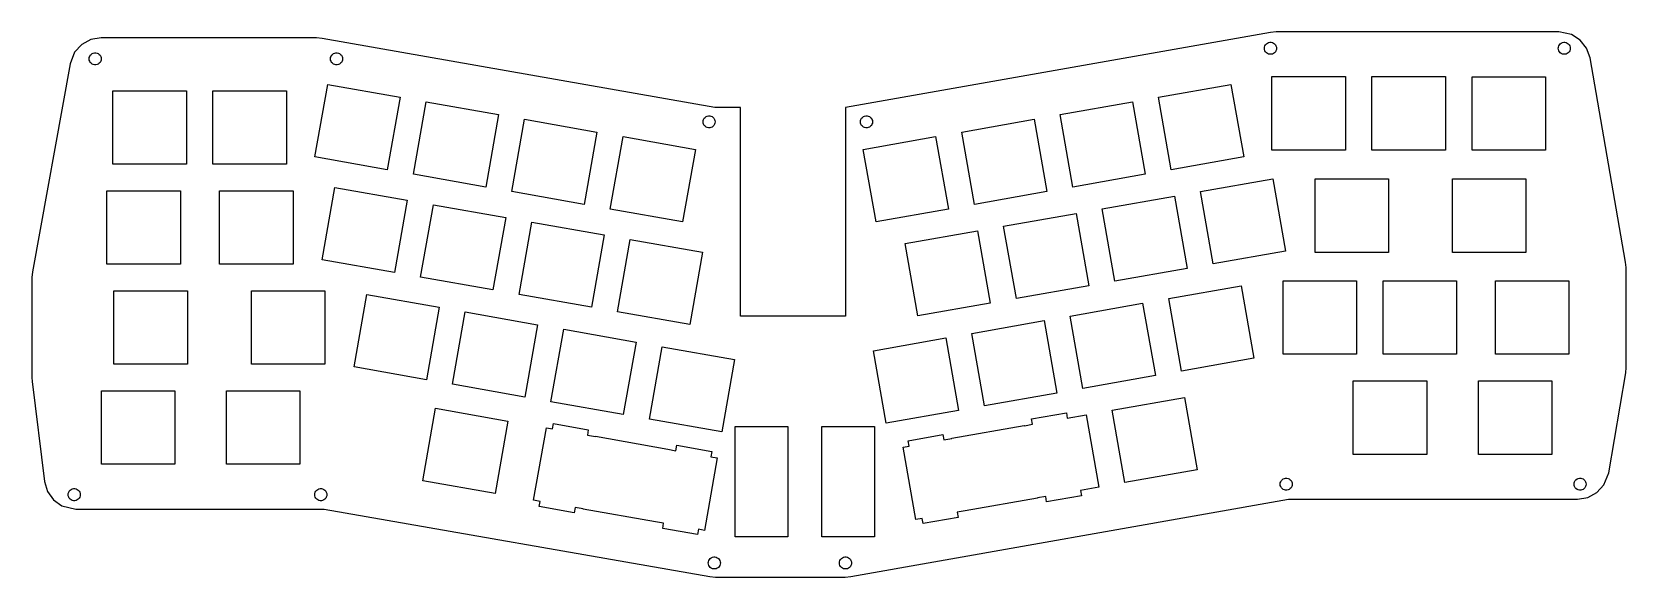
# Model space of a CAD drawing. Header units: metres. Extents: x -6 to 298, y -114 to -10.
import ezdxf

# ---------------------------------------------------------------- set-up
doc = ezdxf.new("R2010")
doc.units = ezdxf.units.M

msp = doc.modelspace()

# ---------------------------------------------------------------- linework, layer by layer
for p, q in [((5.16411, -11.3427), (3.42703, -12.2827)), ((7.1123, -11.0176), (5.16411, -11.3427)), ((48.1963, -11.0176), (7.1123, -11.0176)), ((49.2367, -11.1085), (48.1963, -11.0176)), ((124.095, -24.2891), (49.2367, -11.1085)), ((230.032, -9.96648), (149, -24.2807)), ((229.07, -12.324), (229.23, -12.1454)), ((229.23, -12.1454), (229.425, -12.0041)), ((229.425, -12.0041), (229.645, -11.9063)), ((229.645, -11.9063), (229.88, -11.8563)), ((229.88, -11.8563), (230.12, -11.8563)), ((231.076, -9.875), (230.032, -9.96648)), ((230.12, -11.8563), (230.355, -11.9063)), ((230.355, -11.9063), (230.575, -12.0041)), ((230.575, -12.0041), (230.769, -12.1454)), ((230.769, -12.1454), (230.93, -12.324)), ((284.988, -9.875), (231.076, -9.875)), ((287.356, -10.3619), (284.988, -9.875)), ((285.07, -12.324), (285.23, -12.1454)), ((285.23, -12.1454), (285.425, -12.0041)), ((285.425, -12.0041), (285.645, -11.9063)), ((285.645, -11.9063), (285.88, -11.8563)), ((285.88, -11.8563), (286.12, -11.8563)), ((286.12, -11.8563), (286.355, -11.9063)), ((286.355, -11.9063), (286.575, -12.0041)), ((286.575, -12.0041), (286.769, -12.1454)), ((286.769, -12.1454), (286.93, -12.324)), ((289.018, -11.4294), (287.356, -10.3619)), ((290.243, -12.9786), (289.018, -11.4294)), ((2.08931, -13.7359), (1.20834, -15.9484)), ((3.42703, -12.2827), (2.08931, -13.7359)), ((4.84999, -15), (4.87512, -14.7609)), ((4.87512, -15.2391), (4.84999, -15)), ((4.87512, -14.7609), (4.94942, -14.5322)), ((4.94942, -14.5322), (5.06963, -14.324)), ((5.06963, -14.324), (5.2305, -14.1454)), ((5.2305, -14.1454), (5.42499, -14.0041)), ((5.42499, -14.0041), (5.64462, -13.9063)), ((5.64462, -13.9063), (5.87979, -13.8563)), ((5.87979, -13.8563), (6.12019, -13.8563)), ((6.12019, -13.8563), (6.35536, -13.9063)), ((6.35536, -13.9063), (6.575, -14.0041)), ((6.575, -14.0041), (6.76949, -14.1454)), ((6.76949, -14.1454), (6.93036, -14.324)), ((6.93036, -14.324), (7.05057, -14.5322)), ((7.05057, -14.5322), (7.12486, -14.7609)), ((7.12486, -14.7609), (7.14999, -15)), ((7.14999, -15), (7.12486, -15.2391)), ((50.85, -15), (50.8751, -14.7609)), ((50.8751, -15.2391), (50.85, -15)), ((50.8751, -14.7609), (50.9494, -14.5322)), ((50.9494, -14.5322), (51.0696, -14.324)), ((51.0696, -14.324), (51.2305, -14.1454)), ((51.2305, -14.1454), (51.425, -14.0041)), ((51.425, -14.0041), (51.6446, -13.9063)), ((51.6446, -13.9063), (51.8798, -13.8563)), ((51.8798, -13.8563), (52.1202, -13.8563)), ((52.1202, -13.8563), (52.3554, -13.9063)), ((52.3554, -13.9063), (52.575, -14.0041)), ((52.575, -14.0041), (52.7695, -14.1454)), ((52.7695, -14.1454), (52.9304, -14.324)), ((52.9304, -14.324), (53.0506, -14.5322)), ((53.0506, -14.5322), (53.1249, -14.7609)), ((53.1249, -14.7609), (53.15, -15)), ((53.15, -15), (53.1249, -15.2391)), ((228.85, -13), (228.875, -12.7609)), ((228.875, -13.2391), (228.85, -13)), ((228.875, -12.7609), (228.949, -12.5322)), ((228.949, -13.4677), (228.875, -13.2391)), ((228.949, -12.5322), (229.07, -12.324)), ((229.07, -13.6759), (228.949, -13.4677)), ((229.23, -13.8546), (229.07, -13.6759)), ((229.425, -13.9959), (229.23, -13.8546)), ((229.645, -14.0937), (229.425, -13.9959)), ((229.88, -14.1437), (229.645, -14.0937)), ((230.12, -14.1437), (229.88, -14.1437)), ((230.355, -14.0937), (230.12, -14.1437)), ((230.575, -13.9959), (230.355, -14.0937)), ((230.769, -13.8546), (230.575, -13.9959)), ((230.93, -13.6759), (230.769, -13.8546)), ((230.93, -12.324), (231.051, -12.5322)), ((231.051, -13.4677), (230.93, -13.6759)), ((231.051, -12.5322), (231.125, -12.7609)), ((231.125, -13.2391), (231.051, -13.4677)), ((231.125, -12.7609), (231.15, -13)), ((231.15, -13), (231.125, -13.2391)), ((284.85, -13), (284.875, -12.7609)), ((284.875, -13.2391), (284.85, -13)), ((284.875, -12.7609), (284.949, -12.5322)), ((284.949, -13.4677), (284.875, -13.2391)), ((284.949, -12.5322), (285.07, -12.324)), ((285.07, -13.6759), (284.949, -13.4677)), ((285.23, -13.8546), (285.07, -13.6759)), ((285.425, -13.9959), (285.23, -13.8546)), ((285.645, -14.0937), (285.425, -13.9959)), ((285.88, -14.1437), (285.645, -14.0937)), ((286.12, -14.1437), (285.88, -14.1437)), ((286.355, -14.0937), (286.12, -14.1437)), ((286.575, -13.9959), (286.355, -14.0937)), ((286.769, -13.8546), (286.575, -13.9959)), ((286.93, -13.6759), (286.769, -13.8546)), ((286.93, -12.324), (287.051, -12.5322)), ((287.051, -13.4677), (286.93, -13.6759)), ((287.051, -12.5322), (287.125, -12.7609)), ((287.125, -13.2391), (287.051, -13.4677)), ((287.125, -12.7609), (287.15, -13)), ((287.15, -13), (287.125, -13.2391)), ((290.899, -14.8418), (290.243, -12.9786)), ((297.693, -53.7041), (290.899, -14.8418)), ((1.20834, -15.9484), (-5.96744, -55.5724)), ((4.94942, -15.4677), (4.87512, -15.2391)), ((5.06963, -15.6759), (4.94942, -15.4677)), ((5.2305, -15.8546), (5.06963, -15.6759)), ((5.42499, -15.9959), (5.2305, -15.8546)), ((5.64462, -16.0937), (5.42499, -15.9959)), ((5.87979, -16.1437), (5.64462, -16.0937)), ((6.12019, -16.1437), (5.87979, -16.1437)), ((6.35536, -16.0937), (6.12019, -16.1437)), ((6.575, -15.9959), (6.35536, -16.0937)), ((6.76949, -15.8546), (6.575, -15.9959)), ((6.93036, -15.6759), (6.76949, -15.8546)), ((7.05057, -15.4677), (6.93036, -15.6759)), ((7.12486, -15.2391), (7.05057, -15.4677)), ((50.9494, -15.4677), (50.8751, -15.2391)), ((51.0696, -15.6759), (50.9494, -15.4677)), ((51.2305, -15.8546), (51.0696, -15.6759)), ((51.425, -15.9959), (51.2305, -15.8546)), ((51.6446, -16.0937), (51.425, -15.9959)), ((51.8798, -16.1437), (51.6446, -16.0937)), ((52.1202, -16.1437), (51.8798, -16.1437)), ((52.3554, -16.0937), (52.1202, -16.1437)), ((52.575, -15.9959), (52.3554, -16.0937)), ((52.7695, -15.8546), (52.575, -15.9959)), ((52.9304, -15.6759), (52.7695, -15.8546)), ((53.0506, -15.4677), (52.9304, -15.6759)), ((53.1249, -15.2391), (53.0506, -15.4677)), ((9.38281, -35.0674), (9.38281, -21.0674)), ((9.38281, -21.0674), (23.3828, -21.0674)), ((23.3828, -21.0674), (23.3828, -35.0674)), ((28.4326, -35.0674), (28.4326, -21.0674)), ((28.4326, -21.0674), (42.4326, -21.0674)), ((42.4326, -21.0674), (42.4326, -35.0674)), ((47.8906, -33.6777), (50.3223, -19.8906)), ((50.3223, -19.8906), (64.1094, -22.3223)), ((208.673, -22.3223), (222.46, -19.8906)), ((222.46, -19.8906), (224.891, -33.6777)), ((230.287, -32.3945), (230.287, -18.3945)), ((230.287, -18.3945), (244.287, -18.3945)), ((244.287, -18.3945), (244.287, -32.3945)), ((249.337, -32.3877), (249.337, -18.3877)), ((249.337, -18.3877), (263.337, -18.3877)), ((263.337, -18.3877), (263.337, -32.3877)), ((268.438, -32.4131), (268.438, -18.4131)), ((268.438, -18.4131), (282.438, -18.4131)), ((282.438, -18.4131), (282.438, -32.4131)), ((64.1094, -22.3223), (61.6777, -36.1094)), ((66.6514, -36.9863), (69.082, -23.1992)), ((69.082, -23.1992), (82.8701, -25.6299)), ((129, -24.2891), (124.095, -24.2891)), ((129, -64), (129, -24.2891)), ((149, -24.2807), (149, -64)), ((189.912, -25.6299), (203.699, -23.1992)), ((203.699, -23.1992), (206.13, -36.9863)), ((211.104, -36.1094), (208.673, -22.3223)), ((82.8701, -25.6299), (80.4385, -39.417)), ((85.4121, -40.2939), (87.8428, -26.5068)), ((87.8428, -26.5068), (101.63, -28.9375)), ((121.85, -27), (121.875, -26.7609)), ((121.875, -27.2391), (121.85, -27)), ((121.875, -26.7609), (121.949, -26.5322)), ((121.949, -27.4677), (121.875, -27.2391)), ((121.949, -26.5322), (122.07, -26.324)), ((122.07, -26.324), (122.23, -26.1454)), ((122.23, -26.1454), (122.425, -26.0041)), ((122.425, -26.0041), (122.645, -25.9063)), ((122.645, -25.9063), (122.88, -25.8563)), ((122.88, -25.8563), (123.12, -25.8563)), ((123.12, -25.8563), (123.355, -25.9063)), ((123.355, -25.9063), (123.575, -26.0041)), ((123.575, -26.0041), (123.769, -26.1454)), ((123.769, -26.1454), (123.93, -26.324)), ((123.93, -26.324), (124.051, -26.5322)), ((124.051, -26.5322), (124.125, -26.7609)), ((124.125, -27.2391), (124.051, -27.4677)), ((124.125, -26.7609), (124.15, -27)), ((124.15, -27), (124.125, -27.2391)), ((151.85, -27), (151.875, -26.7609)), ((151.875, -27.2391), (151.85, -27)), ((151.875, -26.7609), (151.949, -26.5322)), ((151.949, -27.4677), (151.875, -27.2391)), ((151.949, -26.5322), (152.07, -26.324)), ((152.07, -26.324), (152.23, -26.1454)), ((152.23, -26.1454), (152.425, -26.0041)), ((152.425, -26.0041), (152.645, -25.9063)), ((152.645, -25.9063), (152.88, -25.8563)), ((152.88, -25.8563), (153.12, -25.8563)), ((153.12, -25.8563), (153.355, -25.9063)), ((153.355, -25.9063), (153.575, -26.0041)), ((153.575, -26.0041), (153.769, -26.1454)), ((153.769, -26.1454), (153.93, -26.324)), ((153.93, -26.324), (154.051, -26.5322)), ((154.051, -26.5322), (154.125, -26.7609)), ((154.125, -27.2391), (154.051, -27.4677)), ((154.125, -26.7609), (154.15, -27)), ((154.15, -27), (154.125, -27.2391)), ((171.151, -28.9375), (184.939, -26.5068)), ((184.939, -26.5068), (187.37, -40.2939)), ((192.343, -39.417), (189.912, -25.6299)), ((101.63, -28.9375), (99.1992, -42.7256)), ((104.173, -43.6025), (106.604, -29.8145)), ((106.604, -29.8145), (120.391, -32.2461)), ((122.07, -27.6759), (121.949, -27.4677)), ((122.23, -27.8546), (122.07, -27.6759)), ((122.425, -27.9959), (122.23, -27.8546)), ((122.645, -28.0937), (122.425, -27.9959)), ((122.88, -28.1437), (122.645, -28.0937)), ((123.12, -28.1437), (122.88, -28.1437)), ((123.355, -28.0937), (123.12, -28.1437)), ((123.575, -27.9959), (123.355, -28.0937)), ((123.769, -27.8546), (123.575, -27.9959)), ((123.93, -27.6759), (123.769, -27.8546)), ((124.051, -27.4677), (123.93, -27.6759)), ((152.07, -27.6759), (151.949, -27.4677)), ((152.23, -27.8546), (152.07, -27.6759)), ((152.425, -27.9959), (152.23, -27.8546)), ((152.391, -32.2461), (166.178, -29.8145)), ((152.645, -28.0937), (152.425, -27.9959)), ((152.88, -28.1437), (152.645, -28.0937)), ((153.12, -28.1437), (152.88, -28.1437)), ((153.355, -28.0937), (153.12, -28.1437)), ((153.575, -27.9959), (153.355, -28.0937)), ((153.769, -27.8546), (153.575, -27.9959)), ((153.93, -27.6759), (153.769, -27.8546)), ((154.051, -27.4677), (153.93, -27.6759)), ((166.178, -29.8145), (168.609, -43.6025)), ((173.582, -42.7256), (171.151, -28.9375)), ((120.391, -32.2461), (117.96, -46.0332)), ((154.822, -46.0332), (152.391, -32.2461)), ((244.287, -32.3945), (230.287, -32.3945)), ((263.337, -32.3877), (249.337, -32.3877)), ((282.438, -32.4131), (268.438, -32.4131)), ((23.3828, -35.0674), (9.38281, -35.0674)), ((42.4326, -35.0674), (28.4326, -35.0674)), ((61.6777, -36.1094), (47.8906, -33.6777)), ((224.891, -33.6777), (211.104, -36.1094)), ((49.2725, -53.2656), (51.7041, -39.4785)), ((51.7041, -39.4785), (65.4912, -41.9092)), ((80.4385, -39.417), (66.6514, -36.9863)), ((206.13, -36.9863), (192.343, -39.417)), ((216.671, -40.2559), (230.458, -37.8242)), ((230.458, -37.8242), (232.889, -51.6113)), ((238.496, -51.8838), (238.496, -37.8838)), ((238.496, -37.8838), (252.496, -37.8838)), ((252.496, -37.8838), (252.496, -51.8838)), ((264.672, -51.8691), (264.672, -37.8691)), ((264.672, -37.8691), (278.672, -37.8691)), ((278.672, -37.8691), (278.672, -51.8691)), ((8.24023, -54.1172), (8.24023, -40.1172)), ((8.24023, -40.1172), (22.2402, -40.1172)), ((22.2402, -40.1172), (22.2402, -54.1172)), ((29.7031, -54.1172), (29.7031, -40.1172)), ((29.7031, -40.1172), (43.7031, -40.1172)), ((43.7031, -40.1172), (43.7031, -54.1172)), ((65.4912, -41.9092), (63.0605, -55.6963)), ((99.1992, -42.7256), (85.4121, -40.2939)), ((187.37, -40.2939), (173.582, -42.7256)), ((197.91, -43.5635), (211.697, -41.1318)), ((211.697, -41.1318), (214.128, -54.9199)), ((219.102, -54.043), (216.671, -40.2559)), ((68.0332, -56.5732), (70.4648, -42.7861)), ((70.4648, -42.7861), (84.252, -45.2178)), ((84.252, -45.2178), (81.8203, -59.0049)), ((117.96, -46.0332), (104.173, -43.6025)), ((168.609, -43.6025), (154.822, -46.0332)), ((179.149, -46.8711), (192.937, -44.4404)), ((192.937, -44.4404), (195.368, -58.2275)), ((200.341, -57.3506), (197.91, -43.5635)), ((86.7939, -59.8818), (89.2256, -46.0947)), ((89.2256, -46.0947), (103.012, -48.5254)), ((103.012, -48.5254), (100.581, -62.3125)), ((160.389, -50.1797), (174.176, -47.748)), ((174.176, -47.748), (176.607, -61.5352)), ((181.581, -60.6592), (179.149, -46.8711)), ((105.555, -63.1895), (107.986, -49.4023)), ((107.986, -49.4023), (121.773, -51.833)), ((162.82, -63.9668), (160.389, -50.1797)), ((232.889, -51.6113), (219.102, -54.043)), ((22.2402, -54.1172), (8.24023, -54.1172)), ((43.7031, -54.1172), (29.7031, -54.1172)), ((63.0605, -55.6963), (49.2725, -53.2656)), ((121.773, -51.833), (119.342, -65.6211)), ((252.496, -51.8838), (238.496, -51.8838)), ((278.672, -51.8691), (264.672, -51.8691)), ((297.782, -54.7373), (297.693, -53.7041)), ((-5.96744, -55.5724), (-6.06348, -56.6416)), ((-6.06348, -56.6416), (-6.06348, -75.6924)), ((81.8203, -59.0049), (68.0332, -56.5732)), ((214.128, -54.9199), (200.341, -57.3506)), ((232.395, -71.249), (232.395, -57.249)), ((232.395, -57.249), (246.395, -57.249)), ((246.395, -57.249), (246.395, -71.249)), ((251.458, -71.249), (251.458, -57.249)), ((251.458, -57.249), (265.458, -57.249)), ((265.458, -57.249), (265.458, -71.249)), ((272.883, -71.249), (272.883, -57.249)), ((272.883, -57.249), (286.883, -57.249)), ((286.883, -57.249), (286.883, -71.249)), ((297.782, -73.7871), (297.782, -54.7373)), ((9.57324, -73.167), (9.57324, -59.167)), ((9.57324, -59.167), (23.5732, -59.167)), ((23.5732, -59.167), (23.5732, -73.167)), ((35.7988, -73.167), (35.7988, -59.167)), ((35.7988, -59.167), (49.7988, -59.167)), ((49.7988, -59.167), (49.7988, -73.167)), ((55.3447, -73.6797), (57.7764, -59.8926)), ((57.7764, -59.8926), (71.5635, -62.3242)), ((100.581, -62.3125), (86.7939, -59.8818)), ((195.368, -58.2275), (181.581, -60.6592)), ((210.598, -60.6699), (224.386, -58.2393)), ((213.029, -74.457), (210.598, -60.6699)), ((224.386, -58.2393), (226.817, -72.0264)), ((71.5635, -62.3242), (69.1328, -76.1113)), ((74.1055, -76.9883), (76.5371, -63.2012)), ((76.5371, -63.2012), (90.3242, -65.6318)), ((119.342, -65.6211), (105.555, -63.1895)), ((176.607, -61.5352), (162.82, -63.9668)), ((191.838, -63.9775), (205.625, -61.5469)), ((205.625, -61.5469), (208.056, -75.334)), ((90.3242, -65.6318), (87.8926, -79.4189)), ((92.8662, -80.2959), (95.2979, -66.5088)), ((95.2979, -66.5088), (109.085, -68.9395)), ((149, -64), (129, -64)), ((173.077, -67.2861), (186.865, -64.8545)), ((186.865, -64.8545), (189.296, -78.6426)), ((194.269, -77.7656), (191.838, -63.9775)), ((109.085, -68.9395), (106.654, -82.7275)), ((111.627, -83.6045), (114.058, -69.8164)), ((114.058, -69.8164), (127.845, -72.248)), ((154.317, -70.5938), (168.104, -68.1631)), ((168.104, -68.1631), (170.535, -81.9502)), ((175.508, -81.0732), (173.077, -67.2861)), ((127.845, -72.248), (125.414, -86.0352)), ((156.748, -84.3809), (154.317, -70.5938)), ((226.817, -72.0264), (213.029, -74.457)), ((246.395, -71.249), (232.395, -71.249)), ((265.458, -71.249), (251.458, -71.249)), ((286.883, -71.249), (272.883, -71.249)), ((-6.06348, -75.6924), (-6.01836, -76.4269)), ((23.5732, -73.167), (9.57324, -73.167)), ((49.7988, -73.167), (35.7988, -73.167)), ((69.1328, -76.1113), (55.3447, -73.6797)), ((208.056, -75.334), (194.269, -77.7656)), ((294.459, -93.8424), (297.697, -74.7926)), ((297.697, -74.7926), (297.782, -73.7871)), ((-6.01836, -76.4269), (-3.66875, -95.4767)), ((7.19238, -92.2168), (7.19238, -78.2168)), ((7.19238, -78.2168), (21.1924, -78.2168)), ((21.1924, -78.2168), (21.1924, -92.2168)), ((31.0049, -92.2168), (31.0049, -78.2168)), ((31.0049, -78.2168), (45.0049, -78.2168)), ((45.0049, -78.2168), (45.0049, -92.2168)), ((87.8926, -79.4189), (74.1055, -76.9883)), ((189.296, -78.6426), (175.508, -81.0732)), ((245.785, -90.3213), (245.785, -76.3213)), ((245.785, -76.3213), (259.785, -76.3213)), ((259.785, -76.3213), (259.785, -90.3213)), ((269.63, -90.3213), (269.63, -76.3213)), ((269.63, -76.3213), (283.63, -76.3213)), ((283.63, -76.3213), (283.63, -90.3213)), ((68.4521, -95.335), (70.8838, -81.5479)), ((70.8838, -81.5479), (84.6709, -83.9785)), ((106.654, -82.7275), (92.8662, -80.2959)), ((170.535, -81.9502), (156.748, -84.3809)), ((199.836, -81.9111), (213.623, -79.4805)), ((202.267, -95.6982), (199.836, -81.9111)), ((213.623, -79.4805), (216.054, -93.2676)), ((84.6709, -83.9785), (82.2402, -97.7656)), ((93.159, -85.4757), (93.3383, -84.4587)), ((93.3383, -84.4587), (99.9858, -85.6308)), ((125.414, -86.0352), (111.627, -83.6045)), ((128, -106), (128, -85)), ((128, -85), (138, -85)), ((138, -85), (138, -106)), ((144.5, -106), (144.5, -85)), ((144.5, -85), (154.5, -85)), ((154.5, -85), (154.5, -106)), ((169.296, -87.2705), (183.084, -84.8394)), ((183.084, -84.8394), (183.088, -84.8647)), ((183.088, -84.8647), (184.627, -84.5933)), ((184.449, -83.5833), (191.096, -82.4112)), ((184.627, -84.5933), (184.449, -83.5833)), ((191.096, -82.4112), (191.274, -83.421)), ((191.274, -83.421), (194.863, -82.7881)), ((194.863, -82.7881), (197.294, -96.5752)), ((89.5586, -99.0566), (91.9893, -85.2695)), ((91.9893, -85.2695), (93.159, -85.4757)), ((99.9858, -85.6308), (99.8065, -86.6476)), ((99.8065, -86.6476), (101.346, -86.919)), ((101.346, -86.919), (101.352, -86.8871)), ((101.352, -86.8871), (115.139, -89.3182)), ((160.936, -87.7293), (167.583, -86.5572)), ((161.114, -88.7388), (160.936, -87.7293)), ((167.583, -86.5572), (167.761, -87.5668)), ((167.761, -87.5668), (169.301, -87.2954)), ((169.301, -87.2954), (169.296, -87.2705)), ((115.139, -89.3182), (115.133, -89.3503)), ((115.133, -89.3503), (116.672, -89.6217)), ((116.672, -89.6217), (116.852, -88.6047)), ((116.852, -88.6047), (123.499, -89.7769)), ((124.537, -91.0088), (122.106, -104.796)), ((123.499, -89.7769), (123.32, -90.7941)), ((123.32, -90.7941), (124.537, -91.0088)), ((159.97, -88.9404), (161.114, -88.7388)), ((162.401, -102.728), (159.97, -88.9404)), ((259.785, -90.3213), (245.785, -90.3213)), ((283.63, -90.3213), (269.63, -90.3213)), ((21.1924, -92.2168), (7.19238, -92.2168)), ((45.0049, -92.2168), (31.0049, -92.2168)), ((216.054, -93.2676), (202.267, -95.6982)), ((293.567, -96.1186), (294.459, -93.8424)), ((-3.66875, -95.4767), (-3.1076, -97.3704)), ((1.06963, -97.324), (1.2305, -97.1454)), ((1.2305, -97.1454), (1.42499, -97.0041)), ((1.42499, -97.0041), (1.64462, -96.9063)), ((1.64462, -96.9063), (1.87979, -96.8563)), ((1.87979, -96.8563), (2.12019, -96.8563)), ((2.12019, -96.8563), (2.35536, -96.9063)), ((2.35536, -96.9063), (2.575, -97.0041)), ((2.575, -97.0041), (2.76949, -97.1454)), ((2.76949, -97.1454), (2.93036, -97.324)), ((48.0696, -97.324), (48.2305, -97.1454)), ((48.2305, -97.1454), (48.425, -97.0041)), ((48.425, -97.0041), (48.6446, -96.9063)), ((48.6446, -96.9063), (48.8798, -96.8563)), ((48.8798, -96.8563), (49.1202, -96.8563)), ((49.1202, -96.8563), (49.3554, -96.9063)), ((49.3554, -96.9063), (49.575, -97.0041)), ((49.575, -97.0041), (49.7695, -97.1454)), ((49.7695, -97.1454), (49.9304, -97.324)), ((82.2402, -97.7656), (68.4521, -95.335)), ((197.294, -96.5752), (193.804, -97.1906)), ((193.804, -97.1906), (193.983, -98.2007)), ((231.85, -96), (231.875, -95.7609)), ((231.875, -96.2391), (231.85, -96)), ((231.875, -95.7609), (231.949, -95.5322)), ((231.949, -96.4677), (231.875, -96.2391)), ((231.949, -95.5322), (232.07, -95.324)), ((232.07, -96.6759), (231.949, -96.4677)), ((232.07, -95.324), (232.23, -95.1454)), ((232.23, -96.8546), (232.07, -96.6759)), ((232.23, -95.1454), (232.425, -95.0041)), ((232.425, -96.9959), (232.23, -96.8546)), ((232.425, -95.0041), (232.645, -94.9063)), ((232.645, -97.0937), (232.425, -96.9959)), ((232.645, -94.9063), (232.88, -94.8563)), ((232.88, -97.1437), (232.645, -97.0937)), ((232.88, -94.8563), (233.12, -94.8563)), ((233.12, -97.1437), (232.88, -97.1437)), ((233.12, -94.8563), (233.355, -94.9063)), ((233.355, -97.0937), (233.12, -97.1437)), ((233.355, -94.9063), (233.575, -95.0041)), ((233.575, -96.9959), (233.355, -97.0937)), ((233.575, -95.0041), (233.769, -95.1454)), ((233.769, -96.8546), (233.575, -96.9959)), ((233.769, -95.1454), (233.93, -95.324)), ((233.93, -96.6759), (233.769, -96.8546)), ((233.93, -95.324), (234.051, -95.5322)), ((234.051, -96.4677), (233.93, -96.6759)), ((234.051, -95.5322), (234.125, -95.7609)), ((234.125, -96.2391), (234.051, -96.4677)), ((234.125, -95.7609), (234.15, -96)), ((234.15, -96), (234.125, -96.2391)), ((287.85, -96), (287.875, -95.7609)), ((287.875, -96.2391), (287.85, -96)), ((287.875, -95.7609), (287.949, -95.5322)), ((287.949, -96.4677), (287.875, -96.2391)), ((287.949, -95.5322), (288.07, -95.324)), ((288.07, -96.6759), (287.949, -96.4677)), ((288.07, -95.324), (288.23, -95.1454)), ((288.23, -96.8546), (288.07, -96.6759)), ((288.23, -95.1454), (288.425, -95.0041)), ((288.425, -96.9959), (288.23, -96.8546)), ((288.425, -95.0041), (288.645, -94.9063)), ((288.645, -97.0937), (288.425, -96.9959)), ((288.645, -94.9063), (288.88, -94.8563)), ((288.88, -97.1437), (288.645, -97.0937)), ((288.88, -94.8563), (289.12, -94.8563)), ((289.12, -97.1437), (288.88, -97.1437)), ((289.12, -94.8563), (289.355, -94.9063)), ((289.355, -97.0937), (289.12, -97.1437)), ((289.355, -94.9063), (289.575, -95.0041)), ((289.575, -96.9959), (289.355, -97.0937)), ((289.575, -95.0041), (289.769, -95.1454)), ((289.769, -96.8546), (289.575, -96.9959)), ((289.769, -95.1454), (289.93, -95.324)), ((289.93, -96.6759), (289.769, -96.8546)), ((289.93, -95.324), (290.051, -95.5322)), ((290.051, -96.4677), (289.93, -96.6759)), ((290.051, -95.5322), (290.125, -95.7609)), ((290.125, -96.2391), (290.051, -96.4677)), ((290.125, -95.7609), (290.15, -96)), ((290.15, -96), (290.125, -96.2391)), ((292.229, -97.5718), (293.567, -96.1186)), ((-3.1076, -97.3704), (-1.96198, -98.9794)), ((-1.96198, -98.9794), (-0.356, -100.129)), ((-0.356, -100.129), (2.28613, -100.742)), ((0.84999, -98), (0.87512, -97.7609)), ((0.87512, -98.2391), (0.84999, -98)), ((0.87512, -97.7609), (0.94942, -97.5322)), ((0.94942, -98.4677), (0.87512, -98.2391)), ((0.94942, -97.5322), (1.06963, -97.324)), ((1.06963, -98.6759), (0.94942, -98.4677)), ((1.2305, -98.8546), (1.06963, -98.6759)), ((1.42499, -98.9959), (1.2305, -98.8546)), ((1.64462, -99.0937), (1.42499, -98.9959)), ((1.87979, -99.1437), (1.64462, -99.0937)), ((2.12019, -99.1437), (1.87979, -99.1437)), ((2.35536, -99.0937), (2.12019, -99.1437)), ((2.575, -98.9959), (2.35536, -99.0937)), ((2.76949, -98.8546), (2.575, -98.9959)), ((2.93036, -98.6759), (2.76949, -98.8546)), ((2.93036, -97.324), (3.05057, -97.5322)), ((3.05057, -98.4677), (2.93036, -98.6759)), ((3.05057, -97.5322), (3.12486, -97.7609)), ((3.12486, -98.2391), (3.05057, -98.4677)), ((3.12486, -97.7609), (3.14999, -98)), ((3.14999, -98), (3.12486, -98.2391)), ((47.85, -98), (47.8751, -97.7609)), ((47.8751, -98.2391), (47.85, -98)), ((47.8751, -97.7609), (47.9494, -97.5322)), ((47.9494, -98.4677), (47.8751, -98.2391)), ((47.9494, -97.5322), (48.0696, -97.324)), ((48.0696, -98.6759), (47.9494, -98.4677)), ((48.2305, -98.8546), (48.0696, -98.6759)), ((48.425, -98.9959), (48.2305, -98.8546)), ((48.6446, -99.0937), (48.425, -98.9959)), ((48.8798, -99.1437), (48.6446, -99.0937)), ((49.1202, -99.1437), (48.8798, -99.1437)), ((49.3554, -99.0937), (49.1202, -99.1437)), ((49.575, -98.9959), (49.3554, -99.0937)), ((49.7695, -98.8546), (49.575, -98.9959)), ((49.9304, -98.6759), (49.7695, -98.8546)), ((49.9304, -97.324), (50.0506, -97.5322)), ((50.0506, -98.4677), (49.9304, -98.6759)), ((50.0506, -97.5322), (50.1249, -97.7609)), ((50.1249, -98.2391), (50.0506, -98.4677)), ((50.1249, -97.7609), (50.15, -98)), ((50.15, -98), (50.1249, -98.2391)), ((90.827, -99.2803), (89.5586, -99.0566)), ((90.6502, -100.283), (90.827, -99.2803)), ((150.016, -113.604), (233.445, -98.8369)), ((185.622, -98.6595), (171.834, -101.091)), ((187.157, -98.3629), (185.617, -98.6345)), ((185.617, -98.6345), (185.622, -98.6595)), ((187.335, -99.3728), (187.157, -98.3629)), ((193.983, -98.2007), (187.335, -99.3728)), ((233.445, -98.8369), (288.544, -98.8369)), ((288.544, -98.8369), (290.492, -98.5118)), ((290.492, -98.5118), (292.229, -97.5718)), ((2.28613, -100.742), (49.6442, -100.742)), ((49.6442, -100.742), (123.172, -113.607)), ((97.2976, -101.455), (90.6502, -100.283)), ((97.4744, -100.453), (97.2976, -101.455)), ((99.0132, -100.724), (97.4744, -100.453)), ((99.01, -100.742), (99.0132, -100.724)), ((112.797, -103.173), (99.01, -100.742)), ((112.8, -103.155), (112.797, -103.173)), ((114.34, -103.427), (112.8, -103.155)), ((163.644, -102.509), (162.401, -102.728)), ((163.822, -103.519), (163.644, -102.509)), ((170.469, -102.347), (163.822, -103.519)), ((171.83, -101.065), (170.291, -101.337)), ((170.291, -101.337), (170.469, -102.347)), ((171.834, -101.091), (171.83, -101.065)), ((114.163, -104.429), (114.34, -103.427)), ((120.811, -105.601), (114.163, -104.429)), ((120.988, -104.599), (120.811, -105.601)), ((122.106, -104.796), (120.988, -104.599)), ((138, -106), (128, -106)), ((154.5, -106), (144.5, -106)), ((122.85, -111), (122.875, -110.761)), ((122.875, -111.239), (122.85, -111)), ((122.875, -110.761), (122.949, -110.532)), ((122.949, -111.468), (122.875, -111.239)), ((122.949, -110.532), (123.07, -110.324)), ((123.07, -111.676), (122.949, -111.468)), ((123.07, -110.324), (123.23, -110.145)), ((123.23, -111.855), (123.07, -111.676)), ((123.23, -110.145), (123.425, -110.004)), ((123.425, -111.996), (123.23, -111.855)), ((123.425, -110.004), (123.645, -109.906)), ((123.645, -112.094), (123.425, -111.996)), ((123.645, -109.906), (123.88, -109.856)), ((123.88, -112.144), (123.645, -112.094)), ((123.88, -109.856), (124.12, -109.856)), ((124.12, -112.144), (123.88, -112.144)), ((124.12, -109.856), (124.355, -109.906)), ((124.355, -112.094), (124.12, -112.144)), ((124.355, -109.906), (124.575, -110.004)), ((124.575, -111.996), (124.355, -112.094)), ((124.575, -110.004), (124.769, -110.145)), ((124.769, -111.855), (124.575, -111.996)), ((124.769, -110.145), (124.93, -110.324)), ((124.93, -111.676), (124.769, -111.855)), ((124.93, -110.324), (125.051, -110.532)), ((125.051, -111.468), (124.93, -111.676)), ((125.051, -110.532), (125.125, -110.761)), ((125.125, -111.239), (125.051, -111.468)), ((125.125, -110.761), (125.15, -111)), ((125.15, -111), (125.125, -111.239)), ((147.85, -111), (147.875, -110.761)), ((147.875, -111.239), (147.85, -111)), ((147.875, -110.761), (147.949, -110.532)), ((147.949, -111.468), (147.875, -111.239)), ((147.949, -110.532), (148.07, -110.324)), ((148.07, -111.676), (147.949, -111.468)), ((148.07, -110.324), (148.23, -110.145)), ((148.23, -111.855), (148.07, -111.676)), ((148.23, -110.145), (148.425, -110.004)), ((148.425, -111.996), (148.23, -111.855)), ((148.425, -110.004), (148.645, -109.906)), ((148.645, -112.094), (148.425, -111.996)), ((148.645, -109.906), (148.88, -109.856)), ((148.88, -112.144), (148.645, -112.094)), ((148.88, -109.856), (149.12, -109.856)), ((149.12, -112.144), (148.88, -112.144)), ((149.12, -109.856), (149.355, -109.906)), ((149.355, -112.094), (149.12, -112.144)), ((149.355, -109.906), (149.575, -110.004)), ((149.575, -111.996), (149.355, -112.094)), ((149.575, -110.004), (149.769, -110.145)), ((149.769, -111.855), (149.575, -111.996)), ((149.769, -110.145), (149.93, -110.324)), ((149.93, -111.676), (149.769, -111.855)), ((149.93, -110.324), (150.051, -110.532)), ((150.051, -111.468), (149.93, -111.676)), ((150.051, -110.532), (150.125, -110.761)), ((150.125, -111.239), (150.051, -111.468)), ((150.125, -110.761), (150.15, -111)), ((150.15, -111), (150.125, -111.239)), ((123.172, -113.607), (124.206, -113.696)), ((124.206, -113.696), (148.971, -113.696)), ((148.971, -113.696), (150.016, -113.604))]:
    msp.add_line(p, q)

doc.saveas('drawing.dxf')
